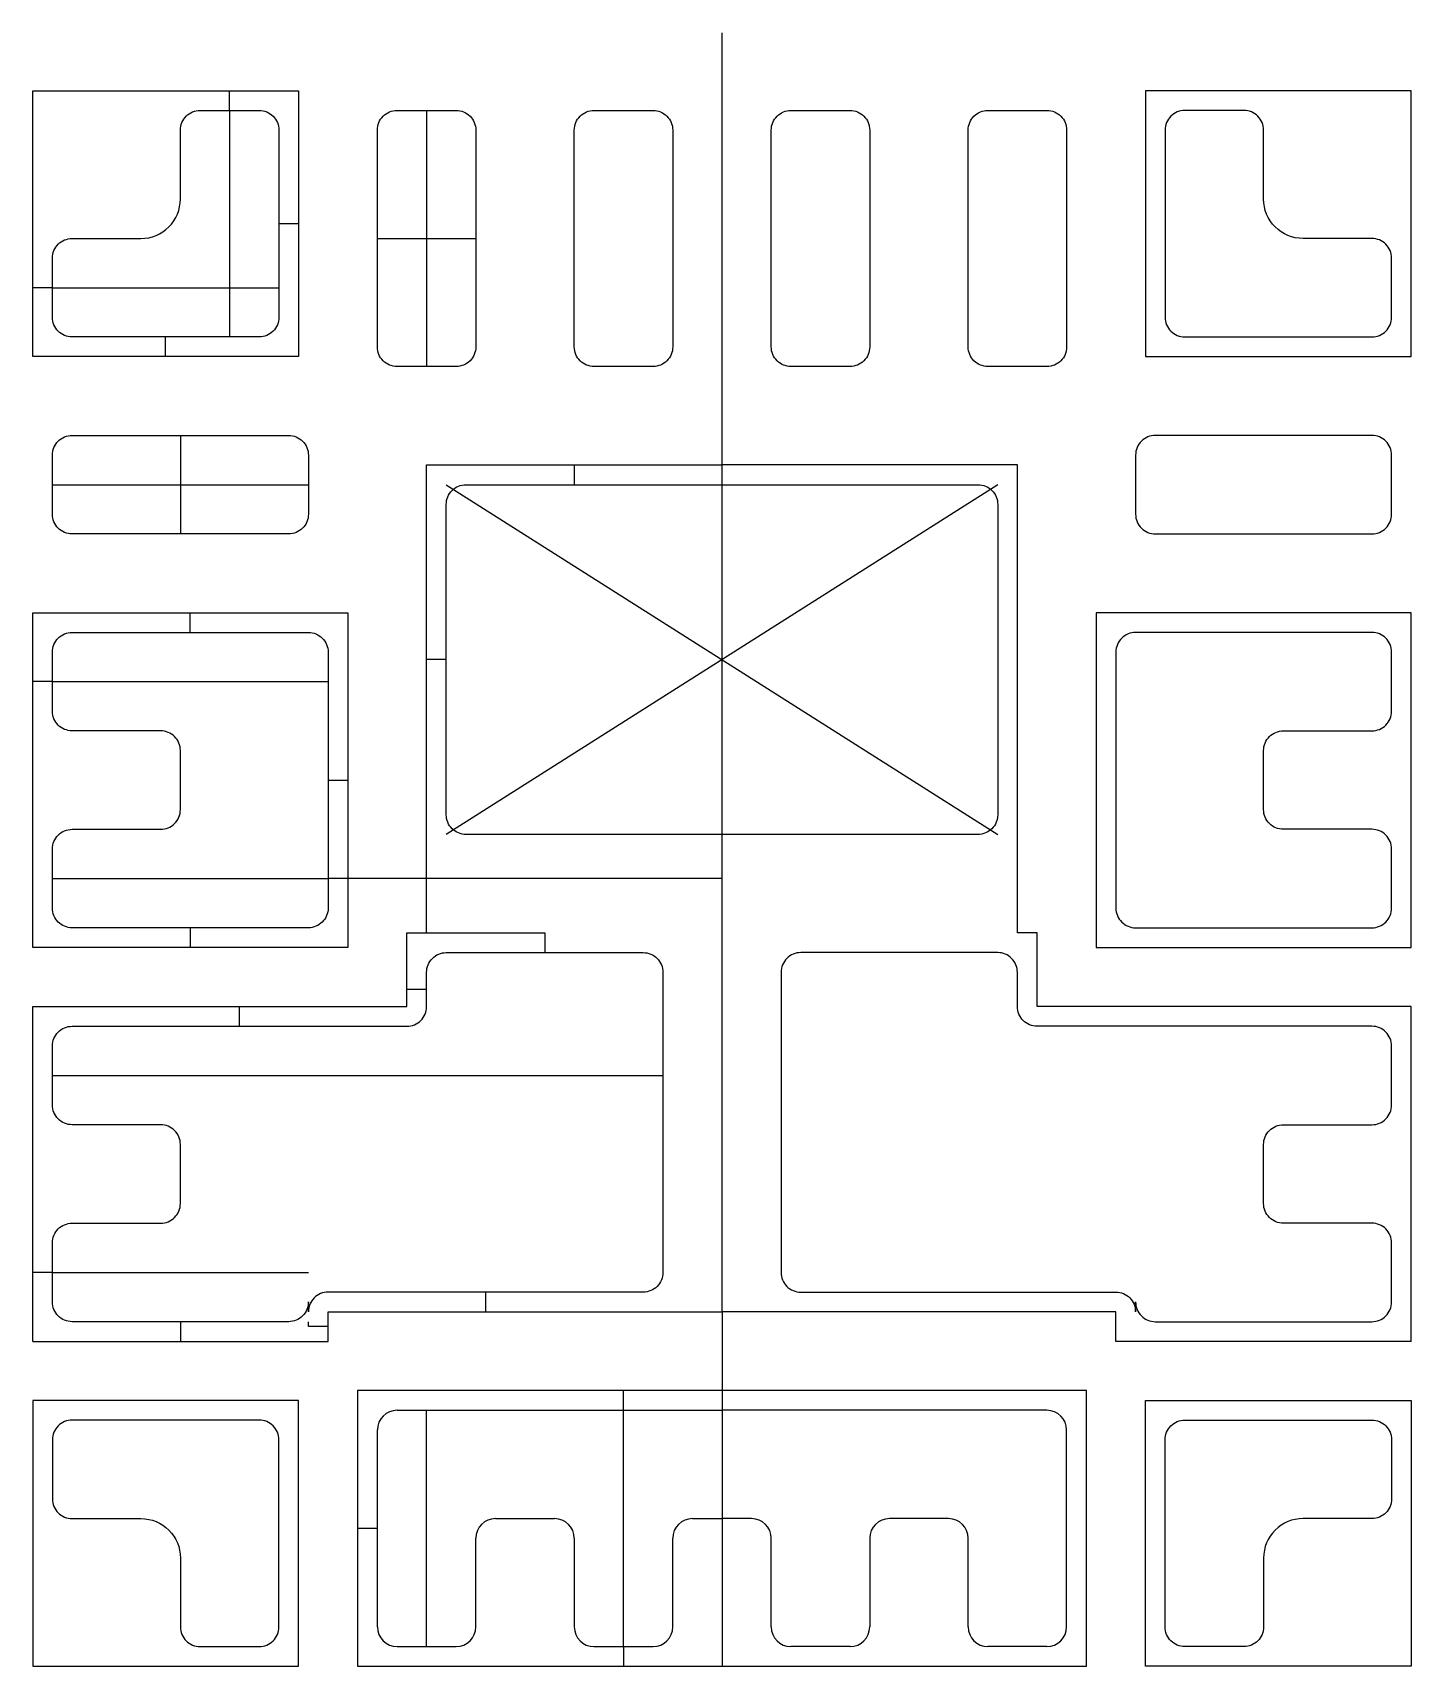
# Model space of a CAD drawing. Header units: millimetres. Extents: x -1.75 to 1.75, y -2 to 2.15.
import ezdxf

# ---------------------------------------------------------------- set-up
doc = ezdxf.new("R2010")
doc.units = ezdxf.units.MM
doc.layers.get('0').update_dxf_attribs({"linetype": 'CONTINUOUS'})

msp = doc.modelspace()

# ---------------------------------------------------------------- linework, layer by layer
for p, q in [((0, 0), (0, 2.1475)), ((-1.25, 1.95), (-1.25, 2)), ((-1.25, 1.95), (-1.25, 1.375)), ((-0.75, 1.95), (-0.75, 1.3)), ((-1.075, 1.6625), (-1.125, 1.6625)), ((-0.875, 1.625), (-0.625, 1.625)), ((-1.7, 1.5), (-1.75, 1.5)), ((-1.7, 1.5), (-1.125, 1.5)), ((-1.4125, 1.325), (-1.4125, 1.375)), ((-1.375, 1.125), (-1.375, 0.875)), ((-0.75, -0.138), (-0.75, 1.05)), ((-0.75, 1.05), (0, 1.05)), ((-0.375, 1.05), (-0.375, 1)), ((0.75, 1.05), (0, 1.05)), ((0.75, -0.138), (0.75, 1.05)), ((-1.7, 1), (-1.05, 1)), ((-0.7, 1), (0.7, 0.112)), ((0.7, 1), (-0.7, 0.112)), ((-1.35, 0.625), (-1.35, 0.675)), ((-0.7, 0.556), (-0.75, 0.556)), ((-1.7, 0.5), (-1.75, 0.5)), ((-1.7, 0.5), (-1, 0.5)), ((-1, 0.25), (-0.95, 0.25)), ((-1.7, 0), (-1, 0)), ((0, 0), (-1, 0)), ((0, -1.1), (0, 0)), ((-1.35, -0.125), (-1.35, -0.175)), ((-0.8, -0.325), (-0.8, -0.138)), ((-0.8, -0.138), (-0.75, -0.138)), ((-0.75, -0.138), (-0.45, -0.138)), ((-0.45, -0.138), (-0.45, -0.188)), ((0.8, -0.138), (0.75, -0.138)), ((0.8, -0.325), (0.8, -0.138)), ((-0.75, -0.2815), (-0.8, -0.2815)), ((-1.75, -1.175), (-1.75, -0.325)), ((-1.75, -0.325), (-0.8, -0.325)), ((-1.225, -0.375), (-1.225, -0.325)), ((1.75, -0.325), (0.8, -0.325)), ((1.75, -1.175), (1.75, -0.325)), ((-1.7, -0.5), (-0.15, -0.5)), ((-1.7, -1), (-1.75, -1)), ((-1.7, -1), (-1.05, -1)), ((-0.6, -1.05), (-0.6, -1.1)), ((-1, -1.175), (-1, -1.1)), ((-1, -1.1), (0, -1.1)), ((1, -1.1), (0, -1.1)), ((0, -1.1), (0, -1.3)), ((1, -1.175), (1, -1.1)), ((-1.375, -1.125), (-1.375, -1.175)), ((-1.05, -1.1375), (-1.05, -1.125)), ((-1, -1.1375), (-1.05, -1.1375)), ((-1.75, -1.175), (-1, -1.175)), ((1.75, -1.175), (1, -1.175)), ((-0.25, -1.35), (-0.25, -1.3)), ((0, -1.3), (0, -2)), ((-0.825, -1.35), (0, -1.35)), ((-0.75, -1.95), (-0.75, -1.35)), ((-0.25, -1.95), (-0.25, -1.35)), ((0.825, -1.35), (0, -1.35)), ((-0.875, -1.9), (-0.875, -1.4)), ((0.875, -1.9), (0.875, -1.4)), ((-0.875, -1.65), (-0.925, -1.65)), ((-0.575, -1.625), (-0.425, -1.625)), ((-0.075, -1.625), (0, -1.625)), ((0.075, -1.625), (0, -1.625)), ((0.575, -1.625), (0.425, -1.625)), ((-0.625, -1.9), (-0.625, -1.675)), ((-0.375, -1.675), (-0.375, -1.9)), ((-0.125, -1.9), (-0.125, -1.675)), ((0.125, -1.9), (0.125, -1.675)), ((0.375, -1.675), (0.375, -1.9)), ((0.625, -1.9), (0.625, -1.675)), ((-0.825, -1.95), (-0.675, -1.95)), ((-0.325, -1.95), (-0.175, -1.95)), ((-0.25, -1.95), (-0.25, -2)), ((0.325, -1.95), (0.175, -1.95)), ((0.825, -1.95), (0.675, -1.95))]:
    msp.add_line(p, q)
for points in [[(-1.075, 1.325), (-1.75, 1.325), (-1.75, 2), (-1.075, 2)], [(1.75, 1.325), (1.75, 2), (1.075, 2), (1.075, 1.325)], [(-1.75, 0.675), (-0.95, 0.675), (-0.95, -0.175), (-1.75, -0.175)], [(0.95, -0.175), (1.75, -0.175), (1.75, 0.675), (0.95, 0.675)], [(-1.75, -2), (-1.075, -2), (-1.075, -1.325), (-1.75, -1.325)], [(-0.925, -2), (0.925, -2), (0.925, -1.3), (-0.925, -1.3)], [(1.75, -2), (1.075, -2), (1.075, -1.325), (1.75, -1.325)]]:
    msp.add_lwpolyline(points, close=True)
for points in [[(-1.125, 1.9), (-1.125, 1.425, -0.414214), (-1.175, 1.375), (-1.65, 1.375, -0.414214), (-1.7, 1.425), (-1.7, 1.575, -0.414214), (-1.65, 1.625), (-1.475, 1.625, 0.414214), (-1.375, 1.725), (-1.375, 1.9, -0.414214), (-1.325, 1.95), (-1.175, 1.95, -0.414214)], [(-0.825, 1.95), (-0.675, 1.95, -0.414214), (-0.625, 1.9), (-0.625, 1.35, -0.414214), (-0.675, 1.3), (-0.825, 1.3, -0.414214), (-0.875, 1.35), (-0.875, 1.9, -0.414214)], [(-0.375, 1.35), (-0.375, 1.9, -0.414214), (-0.325, 1.95), (-0.175, 1.95, -0.414214), (-0.125, 1.9), (-0.125, 1.35, -0.414214), (-0.175, 1.3), (-0.325, 1.3, -0.414214)], [(0.125, 1.35), (0.125, 1.9, -0.414214), (0.175, 1.95), (0.325, 1.95, -0.414214), (0.375, 1.9), (0.375, 1.35, -0.414214), (0.325, 1.3), (0.175, 1.3, -0.414214)], [(0.625, 1.35), (0.625, 1.9, -0.414214), (0.675, 1.95), (0.825, 1.95, -0.414214), (0.875, 1.9), (0.875, 1.35, -0.414214), (0.825, 1.3), (0.675, 1.3, -0.414214)], [(1.125, 1.9), (1.125, 1.425, 0.414214), (1.175, 1.375), (1.65, 1.375, 0.414214), (1.7, 1.425), (1.7, 1.575, 0.414214), (1.65, 1.625), (1.475, 1.625, -0.414214), (1.375, 1.725), (1.375, 1.9, 0.414214), (1.325, 1.95), (1.175, 1.95, 0.414214)], [(-1.65, 1.125), (-1.1, 1.125, -0.414214), (-1.05, 1.075), (-1.05, 0.925, -0.414214), (-1.1, 0.875), (-1.65, 0.875, -0.414214), (-1.7, 0.925), (-1.7, 1.075, -0.414214)], [(1.65, 1.125), (1.1, 1.125, 0.414214), (1.05, 1.075), (1.05, 0.925, 0.414214), (1.1, 0.875), (1.65, 0.875, 0.414214), (1.7, 0.925), (1.7, 1.075, 0.414214)], [(-0.65, 1), (0.65, 1, -0.414214), (0.7, 0.95), (0.7, 0.162, -0.414214), (0.65, 0.112), (-0.65, 0.112, -0.414214), (-0.7, 0.162), (-0.7, 0.95, -0.414214)], [(-1.65, 0.625), (-1.05, 0.625, -0.414214), (-1, 0.575), (-1, -0.075, -0.414214), (-1.05, -0.125), (-1.65, -0.125, -0.414214), (-1.7, -0.075), (-1.7, 0.075, -0.414214), (-1.65, 0.125), (-1.425, 0.125, 0.414214), (-1.375, 0.175), (-1.375, 0.325, 0.414214), (-1.425, 0.375), (-1.65, 0.375, -0.414214), (-1.7, 0.425), (-1.7, 0.575, -0.414214)], [(1.7, -0.075), (1.7, 0.075, 0.414214), (1.65, 0.125), (1.425, 0.125, -0.414214), (1.375, 0.175), (1.375, 0.325, -0.414214), (1.425, 0.375), (1.65, 0.375, 0.414214), (1.7, 0.425), (1.7, 0.575, 0.414214), (1.65, 0.625), (1.05, 0.625, 0.414214), (1, 0.575), (1, -0.075, 0.414214), (1.05, -0.125), (1.65, -0.125, 0.414214)], [(-0.7, -0.188), (-0.2, -0.188, -0.414214), (-0.15, -0.238), (-0.15, -1, -0.414214), (-0.2, -1.05), (-1, -1.05, 0.414214), (-1.05, -1.1), (-1.05, -1.075, -0.414214), (-1.1, -1.125), (-1.65, -1.125, -0.414214), (-1.7, -1.075), (-1.7, -0.925, -0.414214), (-1.65, -0.875), (-1.425, -0.875, 0.414214), (-1.375, -0.825), (-1.375, -0.675, 0.414214), (-1.425, -0.625), (-1.65, -0.625, -0.414214), (-1.7, -0.575), (-1.7, -0.425, -0.414214), (-1.65, -0.375), (-0.8, -0.375, 0.414214), (-0.75, -0.325), (-0.75, -0.238, -0.414214)], [(1.05, -1.1), (1.05, -1.075, 0.414214), (1.1, -1.125), (1.65, -1.125, 0.414214), (1.7, -1.075), (1.7, -0.925, 0.414214), (1.65, -0.875), (1.425, -0.875, -0.414214), (1.375, -0.825), (1.375, -0.675, -0.414214), (1.425, -0.625), (1.65, -0.625, 0.414214), (1.7, -0.575), (1.7, -0.425, 0.414214), (1.65, -0.375), (0.8, -0.375, -0.414214), (0.75, -0.325), (0.75, -0.238, 0.414214), (0.7, -0.188), (0.2, -0.188, 0.414214), (0.15, -0.238), (0.15, -1, 0.414214), (0.2, -1.05), (1, -1.05, -0.414214)], [(-1.65, -1.625), (-1.475, -1.625, -0.414214), (-1.375, -1.725), (-1.375, -1.9, 0.414214), (-1.325, -1.95), (-1.175, -1.95, 0.414214), (-1.125, -1.9), (-1.125, -1.425, 0.414214), (-1.175, -1.375), (-1.65, -1.375, 0.414214), (-1.7, -1.425), (-1.7, -1.575, 0.414214)], [(1.65, -1.625), (1.475, -1.625, 0.414214), (1.375, -1.725), (1.375, -1.9, -0.414214), (1.325, -1.95), (1.175, -1.95, -0.414214), (1.125, -1.9), (1.125, -1.425, -0.414214), (1.175, -1.375), (1.65, -1.375, -0.414214), (1.7, -1.425), (1.7, -1.575, -0.414214)]]:
    msp.add_lwpolyline(points, format="xyb", close=True)
for centre, start, end in [((-0.825, -1.4), 90, 180), ((0.825, -1.4), 0, 90), ((-0.575, -1.675), 90, 180), ((-0.425, -1.675), 0, 90), ((-0.075, -1.675), 90, 180), ((0.075, -1.675), 0, 90), ((0.425, -1.675), 90, 180), ((0.575, -1.675), 0, 90), ((-0.825, -1.9), 180, 270), ((-0.675, -1.9), -90, 0), ((-0.325, -1.9), 180, 270), ((-0.175, -1.9), -90, 0), ((0.175, -1.9), 180, 270), ((0.325, -1.9), 270, 360), ((0.675, -1.9), 180, 270), ((0.825, -1.9), -90, 0)]:
    msp.add_arc(centre, 0.05, start, end)

doc.saveas('drawing.dxf')
